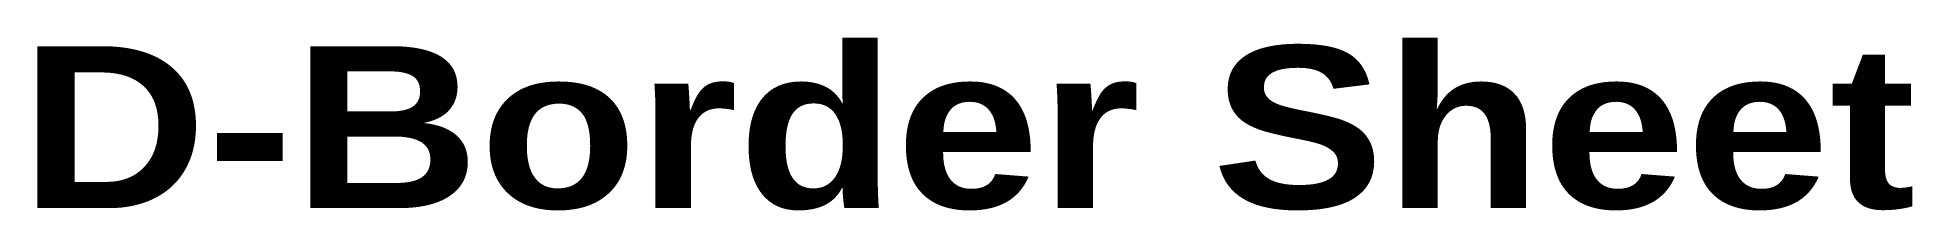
# Paper-space layout 'Layout1' of a CAD drawing. Header units: inches. Extents: x 27.3 to 30.78, y 1.6 to 1.92.
import ezdxf

# ---------------------------------------------------------------- set-up
doc = ezdxf.new("R2010")
doc.units = ezdxf.units.IN
doc.header["$MEASUREMENT"] = 0
doc.layers.add('Border Fields', color=5, linetype='Continuous', lineweight=0)
doc.styles.add('Titles', font='', dxfattribs={"height": 0.3})
doc.styles.get('Titles').set_extended_font_data('Arial Black')

psp = doc.layouts.get("Layout1")

# ---------------------------------------------------------------- texts
at = {"layer": 'Border Fields', "color": 131, "insert": (29.0263, 1.7531), "char_height": 0.3, "attachment_point": 5, "line_spacing_factor": 0.72, "style": 'Titles'}
psp.add_mtext('D-Border Sheet', dxfattribs=at)

doc.saveas('drawing.dxf')
